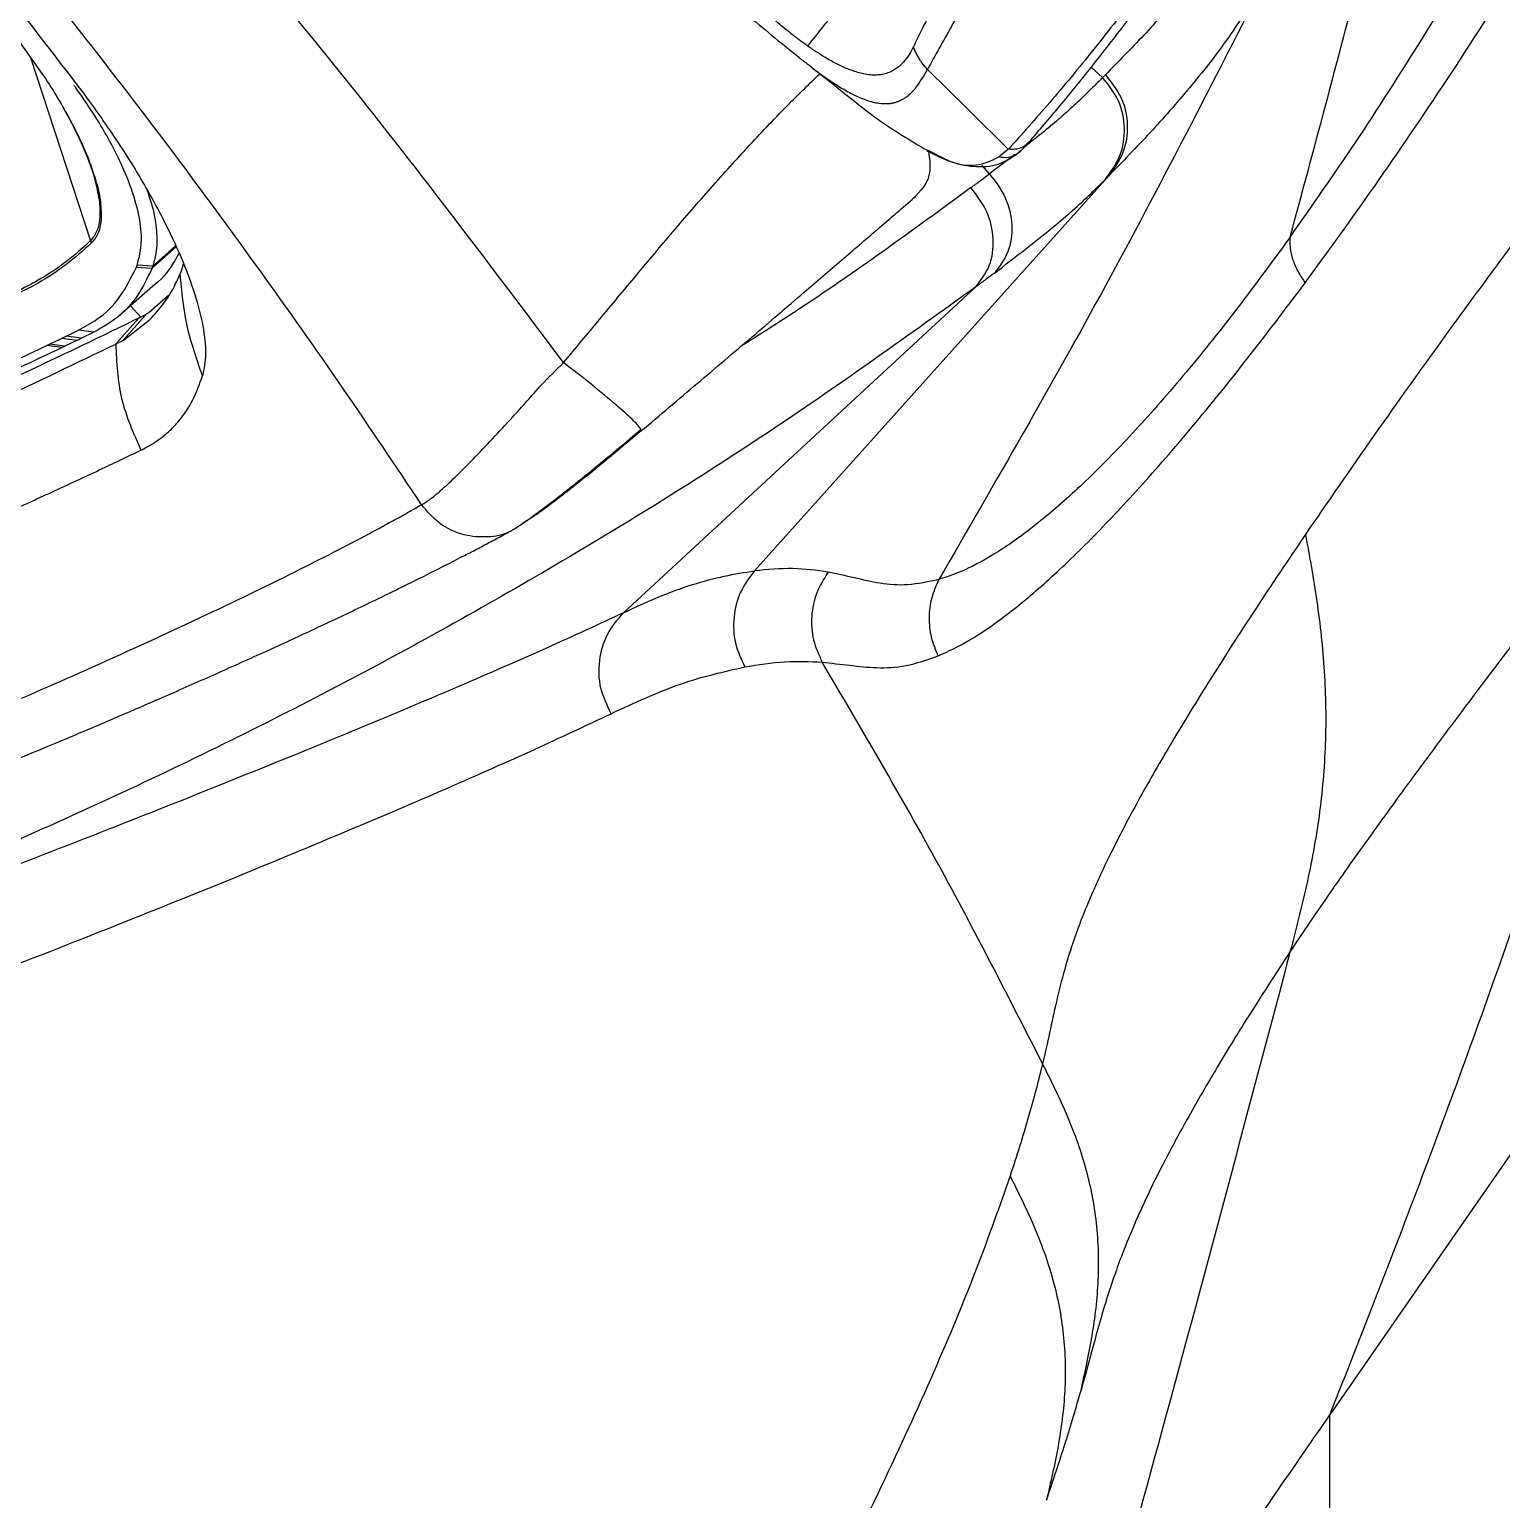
# Model space of a CAD drawing. Extents: x 939 to 1039, y 781 to 934.
# Drawn here: x 1026.654 to 1031.639, y 868.521 to 873.499 of the extents above; entities that cross this region are included whole.
import ezdxf

# ---------------------------------------------------------------- set-up
doc = ezdxf.new("R2010")
doc.units = 0
doc.header["$MEASUREMENT"] = 0
doc.layers.add('1', color=4, linetype='Continuous')

# ---------------------------------------------------------------- blocks, each defined once
blk = doc.blocks.new('Envoy')
at = {"layer": '1', "color": 3, "linetype": 'Continuous', "lineweight": 25}
for p, q in [((95.9639, 74.7704), (92.886, 70.3293)), ((87.9597, 74.2917), (88.048, 74.1679)), ((88.0041, 74.2295), (88.2068, 73.6089)), ((91.5959, 74.1969), (91.634, 74.1614)), ((91.634, 74.1614), (91.6434, 74.1708)), ((91.3555, 73.9118), (91.3861, 73.9442)), ((91.0403, 73.9165), (91.0626, 73.9054)), ((91.315, 73.9187), (91.2827, 73.8927)), ((91.6536, 73.8278), (90.4553, 72.4913)), ((91.2509, 73.8356), (91.226, 73.8638)), ((91.6536, 73.8278), (91.6435, 73.8176)), ((88.4152, 73.5163), (88.4965, 73.5884)), ((88.495, 73.5915), (88.4177, 73.5229)), ((88.516, 73.5104), (88.5216, 73.5305)), ((88.3623, 73.5196), (88.3648, 73.526)), ((88.3623, 73.5196), (88.4152, 73.5163)), ((88.4177, 73.5229), (88.3648, 73.526)), ((88.4152, 73.5163), (88.4177, 73.5229)), ((88.3045, 73.3556), (88.4178, 73.456)), ((90.0118, 72.3492), (91.2045, 73.4525)), ((88.377, 73.3503), (88.3425, 73.3892)), ((88.4715, 73.4237), (88.4051, 73.3661)), ((88.293, 73.2596), (88.3706, 73.3471)), ((88.3181, 73.2729), (88.4004, 73.3351)), ((88.377, 73.3503), (88.3706, 73.3471)), ((88.4051, 73.3661), (88.377, 73.3503)), ((88.1611, 73.2715), (88.1091, 73.2786)), ((88.1768, 73.279), (88.1247, 73.2861)), ((88.1611, 73.2715), (88.1768, 73.279)), ((88.2185, 73.2991), (88.1664, 73.3061)), ((88.2185, 73.2991), (88.1768, 73.279)), ((88.1108, 73.2474), (88.0587, 73.2545)), ((88.1204, 73.252), (88.0683, 73.2591)), ((88.1107, 73.2474), (88.1204, 73.252)), ((88.1611, 73.2715), (88.1204, 73.252)), ((88.2922, 73.2592), (88.293, 73.2596)), ((89.6857, 72.6618), (89.6699, 72.6519)), ((92.886, 70.3293), (92.4037, 69.6333)), ((92.4037, 66.7814), (92.4037, 69.6333))]:
    blk.add_line(p, q, dxfattribs=at)
at = {"layer": '1', "color": 3, "linetype": 'Continuous', "lineweight": 25, "flags": 128}
for points in [[(91.0409, 74.1894), (91.1778, 74.054), (91.3148, 73.9187)], [(88.3181, 73.273), (88.3916, 73.3558), (88.3963, 73.3612)]]:
    blk.add_lwpolyline(points, dxfattribs=at)
at = {"layer": '1', "color": 3, "linetype": 'Continuous', "lineweight": 25}
for centre, radius, start, end in [((88.0481, 74.1702), 0.00232, 174.1029, 269.3926), ((88.2265, 73.6147), 0.0205, 196.4483, 219.6217)]:
    blk.add_arc(centre, radius, start, end, dxfattribs=at)
for points, knots in [([(89.809, 73.1964), (89.5672, 73.5178), (89.0861, 74.1572), (88.3075, 75.0685), (87.5102, 75.9534), (86.6882, 76.8119), (85.853, 77.645), (85.0072, 78.4568), (84.1409, 79.2387), (83.2433, 79.9958), (82.6155, 80.4655), (82.2998, 80.7017)], [0, 0, 0, 0, 0.113392, 0.225638, 0.337341, 0.448782, 0.560233, 0.669481, 0.778832, 0.888788, 1, 1, 1, 1]), ([(89.328, 72.7152), (89.2397, 72.8472), (89.0613, 73.1138), (88.7803, 73.5116), (88.4858, 73.9122), (88.1769, 74.3146), (87.8627, 74.707), (87.4882, 75.1562), (87.0421, 75.6661), (86.5027, 76.2493), (85.999, 76.7651), (85.5506, 77.2057), (85.1753, 77.5621), (84.8055, 77.9012), (84.4419, 78.2231), (84.0738, 78.5375), (83.6188, 78.9116), (83.0729, 79.3368), (82.4454, 79.7963), (82.0222, 80.0809), (81.8136, 80.2212)], [0, 0, 0, 0, 0.044709, 0.090349, 0.13691, 0.18438, 0.232745, 0.277955, 0.348418, 0.422679, 0.500679, 0.550525, 0.598903, 0.645795, 0.691185, 0.735062, 0.781563, 0.856423, 0.929252, 1, 1, 1, 1]), ([(93.01, 78.1671), (92.9501, 78.0397), (92.83, 77.7846), (92.6421, 77.4061), (92.4506, 77.0303), (92.2554, 76.6591), (92.0587, 76.2928), (91.8787, 75.963), (91.7192, 75.6712), (91.5818, 75.4183), (91.4535, 75.1793), (91.338, 74.9579), (91.2355, 74.7566), (91.1451, 74.5756), (91.0651, 74.4114), (91.0171, 74.3139), (90.9932, 74.2652)], [0, 0, 0, 0, 0.082411, 0.164951, 0.247638, 0.330248, 0.412935, 0.496232, 0.559503, 0.622548, 0.685579, 0.749219, 0.81255, 0.875197, 0.937632, 1, 1, 1, 1]), ([(93.0409, 78.1526), (92.9824, 78.0214), (92.8652, 77.7587), (92.6838, 77.3674), (92.4996, 76.9787), (92.3121, 76.5948), (92.1226, 76.2169), (91.9482, 75.8782), (91.7926, 75.581), (91.6574, 75.3256), (91.5294, 75.0866), (91.4126, 74.8672), (91.306, 74.6691), (91.2094, 74.4918), (91.1207, 74.3317), (91.0675, 74.2368), (91.0409, 74.1894)], [0, 0, 0, 0, 0.082589, 0.165416, 0.24837, 0.331193, 0.414034, 0.497446, 0.560621, 0.623393, 0.686188, 0.749611, 0.812567, 0.875073, 0.937549, 1, 1, 1, 1]), ([(93.7969, 78.0727), (93.7291, 77.9317), (93.5936, 77.6503), (93.3898, 77.2348), (93.1851, 76.8274), (92.9785, 76.4303), (92.7689, 76.044), (92.5563, 75.6704), (92.3414, 75.3128), (92.1262, 74.9762), (91.9309, 74.6907), (91.7564, 74.4517), (91.603, 74.2539), (91.4531, 74.0727), (91.361, 73.97), (91.315, 73.9187)], [0, 0, 0, 0, 0.083388, 0.166545, 0.249267, 0.331862, 0.414655, 0.498053, 0.581912, 0.665729, 0.748938, 0.811246, 0.873759, 0.936869, 1, 1, 1, 1]), ([(91.3854, 73.9437), (91.4196, 73.9832), (91.4902, 74.0648), (91.6035, 74.2052), (91.718, 74.3527), (91.8451, 74.5234), (91.9822, 74.7156), (92.1263, 74.9268), (92.2562, 75.1243), (92.3707, 75.3041), (92.4735, 75.4698), (92.5709, 75.6303), (92.6693, 75.7959), (92.7883, 76.0003), (92.9289, 76.2481), (93.0901, 76.5407), (93.2473, 76.8339), (93.3694, 77.067), (93.4554, 77.2333), (93.5102, 77.34), (93.5631, 77.4437), (93.6213, 77.5584), (93.6921, 77.6989), (93.7756, 77.8658), (93.8354, 77.9866), (93.8658, 78.0481)], [0, 0, 0, 0, 0.049218, 0.101627, 0.150726, 0.196727, 0.260231, 0.317431, 0.36845, 0.413147, 0.451417, 0.488322, 0.526528, 0.565894, 0.626885, 0.690631, 0.754953, 0.812346, 0.835687, 0.857525, 0.877858, 0.899102, 0.927411, 0.96309, 1, 1, 1, 1]), ([(92.2692, 73.6216), (92.3424, 73.726), (92.4897, 73.936), (92.7187, 74.2934), (92.9521, 74.6799), (93.1888, 75.0954), (93.4273, 75.5358), (93.6664, 75.9982), (93.906, 76.479), (94.0634, 76.8081), (94.1429, 76.9741)], [0, 0, 0, 0, 0.117943, 0.237281, 0.358146, 0.481496, 0.607298, 0.73553, 0.866557, 1, 1, 1, 1]), ([(92.3203, 73.4669), (92.3981, 73.5739), (92.5547, 73.7891), (92.801, 74.1527), (93.0539, 74.5445), (93.3119, 74.9645), (93.5726, 75.4091), (93.8333, 75.8754), (94.0928, 76.3597), (94.2615, 76.6918), (94.3465, 76.8591)], [0, 0, 0, 0, 0.118902, 0.239083, 0.360597, 0.484317, 0.610121, 0.737916, 0.868011, 1, 1, 1, 1]), ([(92.2692, 73.6216), (92.3502, 73.9208), (92.51, 74.5115), (92.651, 75.1094), (92.7206, 75.4043)], [0, 0, 0, 0, 0.506631, 1, 1, 1, 1]), ([(87.5628, 74.8796), (87.6684, 74.7548), (87.8806, 74.5036), (88.0795, 74.2435), (88.1795, 74.1127)], [0, 0, 0, 0, 0.497117, 1, 1, 1, 1]), ([(94.0188, 74.899), (93.9106, 74.7611), (93.6936, 74.4846), (93.3823, 74.0792), (93.085, 73.6844), (92.8067, 73.3058), (92.5479, 72.9448), (92.3967, 72.7249), (92.321, 72.6149)], [0, 0, 0, 0, 0.16553, 0.331692, 0.498251, 0.665181, 0.832476, 1, 1, 1, 1]), ([(92.1186, 74.7474), (92.0842, 74.6943), (92.0154, 74.5879), (91.8981, 74.4426), (91.774, 74.3036), (91.6871, 74.2152), (91.6434, 74.1708)], [0, 0, 0, 0, 0.249669, 0.499958, 0.74891, 1, 1, 1, 1]), ([(90.315, 74.4744), (90.3663, 74.4298), (90.4449, 74.3615), (90.5493, 74.2754), (90.5998, 74.2352), (90.6216, 74.2179)], [0, 0, 0, 0, 0.5181857, 0.7926811, 1, 1, 1, 1]), ([(90.6357, 74.2681), (90.6311, 74.2713), (90.6229, 74.2771), (90.6105, 74.2862), (90.6026, 74.2921), (90.5977, 74.2959), (90.5957, 74.2974), (90.5881, 74.3032), (90.5722, 74.3156), (90.5456, 74.3372), (90.5071, 74.3698), (90.4636, 74.4087), (90.4205, 74.4492), (90.3847, 74.484), (90.3632, 74.5056), (90.3534, 74.5154)], [0, 0, 0, 0, 0.04653, 0.082492, 0.126139, 0.126892, 0.132434, 0.147446, 0.203767, 0.295541, 0.422901, 0.605359, 0.758854, 0.890319, 1, 1, 1, 1]), ([(90.6357, 74.2681), (90.663, 74.3023), (90.7118, 74.3634), (90.7621, 74.4273), (90.7843, 74.4554)], [0, 0, 0, 0, 0.559573, 1, 1, 1, 1]), ([(92.1726, 74.469), (91.9991, 74.13), (91.6521, 73.4517), (91.2706, 72.7919), (91.0798, 72.4619)], [0, 0, 0, 0, 0.499832, 1, 1, 1, 1]), ([(92.1678, 74.461), (92.1306, 74.4026), (92.0562, 74.2856), (91.9295, 74.1259), (91.7947, 73.9725), (91.7008, 73.8762), (91.6536, 73.8278)], [0, 0, 0, 0, 0.249965, 0.500342, 0.749186, 1, 1, 1, 1]), ([(90.9932, 74.2652), (90.9899, 74.2589), (90.9839, 74.2474), (90.9747, 74.2326), (90.9666, 74.2221), (90.9593, 74.2134), (90.9496, 74.2026), (90.9342, 74.1901), (90.9141, 74.1792), (90.8934, 74.1727), (90.8741, 74.1699), (90.8531, 74.1697), (90.8319, 74.1722), (90.8101, 74.1771), (90.7878, 74.184), (90.7603, 74.1946), (90.7264, 74.2111), (90.6837, 74.2353), (90.6532, 74.2561), (90.6357, 74.2681)], [0, 0, 0, 0, 0.065072, 0.117528, 0.164418, 0.192894, 0.228103, 0.305989, 0.387463, 0.446913, 0.503219, 0.552426, 0.610397, 0.654968, 0.698811, 0.752369, 0.824234, 0.898693, 1, 1, 1, 1]), ([(91.0409, 74.1894), (91.0348, 74.1961), (91.0264, 74.2053), (91.0102, 74.2292), (91.0006, 74.2494), (90.9932, 74.2652)], [0, 0, 0, 0, 0.361875, 0.502984, 1, 1, 1, 1]), ([(90.6216, 74.2179), (90.6263, 74.214), (90.6369, 74.2052), (90.6473, 74.1975), (90.6531, 74.1932)], [0, 0, 0, 0, 0.443188, 1, 1, 1, 1]), ([(90.6528, 74.1928), (90.6741, 74.1764), (90.7473, 74.1199), (90.8689, 74.0171), (90.9826, 73.9492), (91.0396, 73.9152)], [0, 0, 0, 0, 0.1695773, 0.5841569, 1, 1, 1, 1]), ([(90.6531, 74.1932), (90.6598, 74.1881), (90.6788, 74.1735), (90.7095, 74.1519), (90.748, 74.1269), (90.791, 74.1027), (90.8357, 74.0834), (90.8763, 74.0734), (90.9035, 74.0727), (90.9213, 74.075), (90.932, 74.0775), (90.9418, 74.0807), (90.9509, 74.0846), (90.9681, 74.0939), (90.9841, 74.1069), (90.9966, 74.1211), (91.0004, 74.1257), (91.0019, 74.1276), (91.0165, 74.1461), (91.0289, 74.168), (91.0409, 74.1894)], [0, 0, 0, 0, 0.032744, 0.093286, 0.152977, 0.228742, 0.320496, 0.40855, 0.491592, 0.523347, 0.554195, 0.584091, 0.612994, 0.640861, 0.758617, 0.794271, 0.802773, 0.809601, 0.814765, 1, 1, 1, 1]), ([(88.048, 74.1679), (88.0647, 74.1421), (88.0971, 74.0918), (88.1373, 74.0204), (88.1744, 73.9467), (88.2051, 73.8762), (88.2184, 73.832), (88.2244, 73.8125)], [0, 0, 0, 0, 0.200356, 0.390128, 0.568128, 0.809061, 1, 1, 1, 1]), ([(88.1568, 74.1276), (88.1563, 74.1283), (88.1554, 74.1295), (88.1539, 74.1317), (88.1527, 74.1332), (88.152, 74.1342)], [0, 0, 0, 0, 0.280534, 0.561109, 1, 1, 1, 1]), ([(88.3648, 73.526), (88.3717, 73.5522), (88.3837, 73.5974), (88.3744, 73.6874), (88.3508, 73.7748), (88.3135, 73.866), (88.2696, 73.9527), (88.2172, 74.041), (88.1769, 74.0988), (88.1568, 74.1276)], [0, 0, 0, 0, 0.218058, 0.37723, 0.536118, 0.657612, 0.779021, 0.889521, 1, 1, 1, 1]), ([(89.809, 73.1964), (89.8497, 73.2453), (89.9316, 73.3437), (90.0549, 73.492), (90.1797, 73.6406), (90.3071, 73.7881), (90.4386, 73.9334), (90.5616, 74.0633), (90.6422, 74.1416), (90.6762, 74.1746)], [0, 0, 0, 0, 0.146766, 0.295261, 0.443376, 0.591513, 0.740596, 0.890724, 1, 1, 1, 1]), ([(91.634, 74.1614), (91.6226, 74.1501), (91.5999, 74.1275), (91.5649, 74.0929), (91.5249, 74.0548), (91.4729, 74.0096), (91.4227, 73.9681), (91.3833, 73.9374), (91.3698, 73.9269)], [0, 0, 0, 0, 0.200754, 0.401883, 0.605959, 0.761157, 0.917867, 1, 1, 1, 1]), ([(91.6435, 73.8176), (91.6622, 73.8431), (91.6996, 73.8942), (91.7134, 73.9904), (91.6943, 74.0862), (91.6541, 74.1363), (91.634, 74.1614)], [0, 0, 0, 0, 0.249995, 0.499995, 0.749992, 1, 1, 1, 1]), ([(91.6434, 74.1708), (91.6635, 74.1458), (91.7036, 74.0959), (91.7228, 74.0004), (91.7093, 73.9044), (91.6722, 73.8533), (91.6536, 73.8278)], [0, 0, 0, 0, 0.25, 0.499999, 0.750002, 1, 1, 1, 1]), ([(88.1795, 74.1127), (88.2146, 74.0646), (88.2848, 73.9683), (88.3759, 73.8235), (88.4539, 73.6831), (88.5164, 73.55), (88.5623, 73.4273), (88.59, 73.318), (88.6002, 73.2232), (88.5909, 73.1758), (88.5862, 73.1519)], [0, 0, 0, 0, 0.124279, 0.248247, 0.372115, 0.496164, 0.620695, 0.746002, 0.872376, 1, 1, 1, 1]), ([(88.1128, 74.0623), (88.1272, 74.0362), (88.1588, 73.9789), (88.1939, 73.8975), (88.2156, 73.8418), (88.2206, 73.8183), (88.2207, 73.8182)], [0, 0, 0, 0, 0.294598, 0.646032, 0.997664, 1, 1, 1, 1]), ([(91.3848, 73.9443), (91.3802, 73.9392), (91.3696, 73.9272), (91.3447, 73.9178), (91.3247, 73.9184), (91.315, 73.9188)], [0, 0, 0, 0, 0.274756, 0.647274, 1, 1, 1, 1]), ([(91.0451, 73.9111), (91.0479, 73.888), (91.0569, 73.8155), (91.018, 73.7776), (90.9916, 73.7518)], [0, 0, 0, 0, 0.318466, 1, 1, 1, 1]), ([(91.039, 73.9139), (91.0637, 73.9014), (91.1157, 73.8749), (91.1988, 73.8568), (91.2868, 73.8621), (91.3322, 73.895), (91.3558, 73.912)], [0, 0, 0, 0, 0.215866, 0.455013, 0.71792, 1, 1, 1, 1]), ([(91.0626, 73.9054), (91.0798, 73.8961), (91.1321, 73.8681), (91.2103, 73.8583), (91.2583, 73.8812), (91.2827, 73.8927)], [0, 0, 0, 0, 0.196023, 0.592266, 1, 1, 1, 1]), ([(91.3367, 73.901), (91.3357, 73.9002), (91.3101, 73.8802), (91.2799, 73.8575), (91.2509, 73.8356)], [0, 0, 0, 0, 0.038198, 1, 1, 1, 1]), ([(91.2827, 73.8927), (91.293, 73.8918), (91.3144, 73.8898), (91.3402, 73.898), (91.3509, 73.9093), (91.3547, 73.9132)], [0, 0, 0, 0, 0.380978, 0.786058, 1, 1, 1, 1]), ([(91.1883, 73.7888), (91.1987, 73.7966), (91.2197, 73.8121), (91.2405, 73.8278), (91.2509, 73.8356)], [0, 0, 0, 0, 0.499739, 1, 1, 1, 1]), ([(91.2509, 73.8356), (91.271, 73.8094), (91.311, 73.757), (91.3317, 73.6611), (91.3203, 73.5681), (91.2851, 73.5223), (91.2675, 73.4994)], [0, 0, 0, 0, 0.2499985, 0.4999989, 0.7500025, 1, 1, 1, 1]), ([(88.2207, 73.8182), (88.2266, 73.7943), (88.2384, 73.7463), (88.2402, 73.6881), (88.2313, 73.64), (88.215, 73.6193), (88.2068, 73.6089)], [0, 0, 0, 0, 0.248551, 0.49894, 0.749444, 1, 1, 1, 1]), ([(88.2244, 73.8125), (88.2256, 73.8089), (88.2345, 73.7819), (88.2417, 73.7382), (88.2447, 73.6825), (88.2361, 73.6344), (88.2194, 73.6129), (88.2107, 73.6016)], [0, 0, 0, 0, 0.0343409, 0.2582416, 0.4892188, 0.7336517, 1, 1, 1, 1]), ([(88.3982, 73.7801), (88.4043, 73.7624), (88.4203, 73.7155), (88.4313, 73.6493), (88.4335, 73.5792), (88.4231, 73.5422), (88.4177, 73.5229)], [0, 0, 0, 0, 0.156271, 0.413597, 0.693941, 1, 1, 1, 1]), ([(91.1883, 73.7888), (90.9928, 73.6457), (90.7385, 73.4593), (90.4695, 73.2892), (90.4072, 73.2498)], [0, 0, 0, 0, 0.76855, 1, 1, 1, 1]), ([(91.2045, 73.4525), (91.2221, 73.4753), (91.2572, 73.5211), (91.2687, 73.6142), (91.2481, 73.7101), (91.2082, 73.7626), (91.1883, 73.7888)], [0, 0, 0, 0, 0.249999, 0.499999, 0.75, 1, 1, 1, 1]), ([(91.2675, 73.4994), (91.3037, 73.5271), (91.375, 73.5815), (91.4617, 73.6511), (91.5349, 73.7127), (91.5896, 73.7635), (91.6254, 73.7994), (91.6435, 73.8176)], [0, 0, 0, 0, 0.169234, 0.333053, 0.495777, 0.745024, 1, 1, 1, 1]), ([(90.0714, 72.9649), (90.1351, 73.0187), (90.2608, 73.1251), (90.4448, 73.2817), (90.6073, 73.4206), (90.7487, 73.5419), (90.8704, 73.6466), (90.9541, 73.7187), (90.997, 73.7558), (91.0011, 73.7594)], [0, 0, 0, 0, 0.202094, 0.399435, 0.588621, 0.72549, 0.857937, 0.986383, 1, 1, 1, 1]), ([(88.2068, 73.6089), (88.1855, 73.5892), (88.1605, 73.5661), (88.1156, 73.531), (88.0498, 73.4833), (87.9774, 73.4468), (87.9264, 73.4212)], [0, 0, 0, 0, 0.268602, 0.314799, 0.517091, 1, 1, 1, 1]), ([(88.2107, 73.6016), (88.1822, 73.5762), (88.1277, 73.5274), (88.0336, 73.4655), (87.9644, 73.4317), (87.9298, 73.4148)], [0, 0, 0, 0, 0.352702, 0.676088, 1, 1, 1, 1]), ([(92.2692, 73.6216), (92.2045, 73.5334), (92.0757, 73.3576), (91.8935, 73.1332), (91.7229, 72.9404), (91.5657, 72.7818), (91.4224, 72.6557), (91.2937, 72.5617), (91.1782, 72.4954), (91.1127, 72.4731), (91.0798, 72.4619)], [0, 0, 0, 0, 0.124981, 0.249199, 0.373187, 0.497273, 0.621682, 0.746766, 0.872807, 1, 1, 1, 1]), ([(92.3203, 73.4669), (92.3116, 73.48), (92.2942, 73.506), (92.2776, 73.546), (92.268, 73.5853), (92.2688, 73.6095), (92.2692, 73.6216)], [0, 0, 0, 0, 0.250007, 0.500005, 0.750004, 1, 1, 1, 1]), ([(88.5063, 73.5674), (88.5001, 73.5557), (88.4774, 73.5128), (88.4455, 73.4747), (88.4172, 73.4555), (88.4171, 73.4554)], [0, 0, 0, 0, 0.271335, 0.995984, 1, 1, 1, 1]), ([(88.1664, 73.3061), (88.1878, 73.3178), (88.2423, 73.3477), (88.3113, 73.4157), (88.3452, 73.4849), (88.3623, 73.5196)], [0, 0, 0, 0, 0.242733, 0.619617, 1, 1, 1, 1]), ([(88.4152, 73.5162), (88.4001, 73.4844), (88.3702, 73.4214), (88.3044, 73.3488), (88.2469, 73.3155), (88.2185, 73.2991)], [0, 0, 0, 0, 0.341507, 0.674545, 1, 1, 1, 1]), ([(88.4004, 73.3351), (88.4172, 73.3527), (88.4489, 73.3861), (88.4852, 73.4412), (88.5026, 73.4789), (88.5106, 73.4964)], [0, 0, 0, 0, 0.375796, 0.709446, 1, 1, 1, 1]), ([(88.5106, 73.4964), (88.5117, 73.499), (88.5136, 73.5036), (88.5152, 73.5083), (88.516, 73.5104)], [0, 0, 0, 0, 0.5599896, 1, 1, 1, 1]), ([(88.5862, 73.1519), (88.5664, 73.2082), (88.5268, 73.3208), (88.516, 73.4378), (88.5106, 73.4964)], [0, 0, 0, 0, 0.500009, 1, 1, 1, 1]), ([(91.2675, 73.4994), (91.257, 73.4916), (91.2361, 73.4759), (91.215, 73.4603), (91.2045, 73.4525)], [0, 0, 0, 0, 0.501003, 1, 1, 1, 1]), ([(91.2045, 73.4525), (90.9784, 73.2902), (90.5261, 72.9657), (89.8102, 72.5201), (89.0674, 72.1052), (88.2956, 71.724), (87.4955, 71.3766), (86.6699, 71.0606), (86.0969, 70.8786), (85.8104, 70.7877)], [0, 0, 0, 0, 0.142857, 0.285714, 0.428571, 0.571429, 0.714286, 0.857143, 1, 1, 1, 1]), ([(91.0771, 72.2031), (91.1113, 72.219), (91.1795, 72.2507), (91.2992, 72.3324), (91.4329, 72.4422), (91.582, 72.5836), (91.7459, 72.7563), (91.9242, 72.9611), (92.1154, 73.1953), (92.2518, 73.3762), (92.3203, 73.4669)], [0, 0, 0, 0, 0.126514, 0.252318, 0.377423, 0.501971, 0.626223, 0.750375, 0.874776, 1, 1, 1, 1]), ([(88.3706, 73.3471), (88.2889, 73.3074), (88.123, 73.2268), (87.8463, 73.0972), (87.5429, 72.9592), (87.2098, 72.8121), (86.8463, 72.6563), (86.4569, 72.4944), (85.9973, 72.3089), (85.4647, 72.1007), (84.8503, 71.8683), (84.2136, 71.6339), (83.7653, 71.4737), (83.543, 71.3943)], [0, 0, 0, 0, 0.073434, 0.149042, 0.226912, 0.307125, 0.389668, 0.474472, 0.55786, 0.670736, 0.782355, 0.892082, 1, 1, 1, 1]), ([(88.0683, 73.2591), (88.074, 73.2618), (88.0876, 73.2683), (88.1012, 73.2748), (88.1091, 73.2786)], [0, 0, 0, 0, 0.414709, 1, 1, 1, 1]), ([(88.1091, 73.2786), (88.1111, 73.2795), (88.1163, 73.282), (88.1215, 73.2845), (88.1247, 73.2861)], [0, 0, 0, 0, 0.379012, 1, 1, 1, 1]), ([(88.1247, 73.2861), (88.1303, 73.2887), (88.14, 73.2934), (88.1539, 73.3001), (88.1622, 73.3041), (88.1664, 73.3061)], [0, 0, 0, 0, 0.397883, 0.698942, 1, 1, 1, 1]), ([(83.4686, 71.3108), (83.5911, 71.3544), (83.959, 71.4856), (84.5441, 71.6987), (85.2091, 71.9476), (85.834, 72.1895), (86.4154, 72.423), (86.9533, 72.6483), (87.446, 72.8637), (87.8984, 73.0695), (88.161, 73.196), (88.2922, 73.2592)], [0, 0, 0, 0, 0.059169, 0.177623, 0.296079, 0.414529, 0.53298, 0.649693, 0.766504, 0.883304, 1, 1, 1, 1]), ([(87.441, 72.9697), (87.4678, 72.9817), (87.602, 73.0418), (87.8132, 73.1383), (87.9829, 73.2186), (88.0587, 73.2545)], [0, 0, 0, 0, 0.121464, 0.607373, 1, 1, 1, 1]), ([(88.1108, 73.2474), (88.0145, 73.2019), (87.8209, 73.1103), (87.6023, 73.0119), (87.4924, 72.9624)], [0, 0, 0, 0, 0.496775, 1, 1, 1, 1]), ([(88.0587, 73.2545), (88.0603, 73.2552), (88.0635, 73.2568), (88.0667, 73.2583), (88.0683, 73.2591)], [0, 0, 0, 0, 0.499976, 1, 1, 1, 1]), ([(88.2922, 73.2592), (88.2951, 73.1969), (88.3009, 73.0725), (88.3522, 72.9576), (88.3778, 72.9001)], [0, 0, 0, 0, 0.5, 1, 1, 1, 1]), ([(88.293, 73.2596), (88.2959, 73.261), (88.3006, 73.2634), (88.3072, 73.2668), (88.3127, 73.2699), (88.3163, 73.2719), (88.3181, 73.273)], [0, 0, 0, 0, 0.339999, 0.559997, 0.78, 1, 1, 1, 1]), ([(89.328, 72.7152), (89.3376, 72.721), (89.3571, 72.7328), (89.398, 72.7673), (89.447, 72.8133), (89.5037, 72.8705), (89.5671, 72.937), (89.6282, 73.0034), (89.6847, 73.0651), (89.7394, 73.1287), (89.7834, 73.1715), (89.809, 73.1964)], [0, 0, 0, 0, 0.116643, 0.237292, 0.357908, 0.478913, 0.6008, 0.723382, 0.804958, 0.886401, 1, 1, 1, 1]), ([(90.0702, 72.9644), (90.0711, 72.9666), (90.0729, 72.9713), (90.044, 73.0022), (89.9882, 73.0526), (89.9067, 73.1205), (89.8407, 73.1718), (89.809, 73.1964)], [0, 0, 0, 0, 0.176397, 0.36688, 0.563711, 0.790716, 1, 1, 1, 1]), ([(88.3778, 72.9001), (88.381, 72.9017), (88.3906, 72.9064), (88.4088, 72.9164), (88.4324, 72.9312), (88.4554, 72.9485), (88.4753, 72.966), (88.492, 72.9827), (88.5203, 73.0149), (88.5559, 73.0672), (88.5761, 73.1237), (88.5862, 73.1519)], [0, 0, 0, 0, 0.0309256, 0.0935947, 0.184896, 0.2821113, 0.356172, 0.4287589, 0.499868, 0.7501074, 1, 1, 1, 1]), ([(89.6293, 72.626), (89.6381, 72.6312), (89.6559, 72.6417), (89.6962, 72.6698), (89.7455, 72.7063), (89.8026, 72.7503), (89.8651, 72.7999), (89.9231, 72.847), (89.9735, 72.8886), (90.0203, 72.9276), (90.0526, 72.9547), (90.071, 72.9701)], [0, 0, 0, 0, 0.121174, 0.246289, 0.371789, 0.497515, 0.622471, 0.744632, 0.823219, 0.899215, 1, 1, 1, 1]), ([(90.0702, 72.9644), (90.0589, 72.9549), (90.0323, 72.9324), (89.9919, 72.8985), (89.9434, 72.8581), (89.8922, 72.8162), (89.838, 72.7729), (89.7879, 72.7339), (89.7445, 72.7014), (89.7082, 72.6754), (89.6931, 72.6663), (89.6857, 72.6618)], [0, 0, 0, 0, 0.071253, 0.168663, 0.254148, 0.375587, 0.497423, 0.621783, 0.747829, 0.875772, 1, 1, 1, 1]), ([(86.1943, 71.964), (86.3325, 72.0184), (86.6083, 72.1269), (86.8986, 72.2457), (87.087, 72.3243), (87.1623, 72.3559), (87.2213, 72.3809), (87.2712, 72.4021), (87.3381, 72.4306), (87.4177, 72.4648), (87.5074, 72.5036), (87.6046, 72.546), (87.7125, 72.5936), (87.8038, 72.6343), (87.8745, 72.6661), (87.9212, 72.6872), (87.9652, 72.7073), (88.0072, 72.7264), (88.047, 72.7447), (88.104, 72.771), (88.1739, 72.8035), (88.2528, 72.8405), (88.3195, 72.8722), (88.3595, 72.8913), (88.3778, 72.9001)], [0, 0, 0, 0, 0.159638, 0.318415, 0.359826, 0.401157, 0.416576, 0.437531, 0.46746, 0.506317, 0.545814, 0.591526, 0.643402, 0.701391, 0.726608, 0.750159, 0.77286, 0.794715, 0.815726, 0.835897, 0.885812, 0.929774, 0.967826, 1, 1, 1, 1]), ([(93.5535, 72.9259), (93.4694, 72.8193), (93.3008, 72.6058), (93.0608, 72.2947), (92.8518, 72.0186), (92.6731, 71.7776), (92.523, 71.5707), (92.3844, 71.3749), (92.3079, 71.2605), (92.2696, 71.2033)], [0, 0, 0, 0, 0.165519, 0.331679, 0.498238, 0.623405, 0.748834, 0.874353, 1, 1, 1, 1]), ([(92.4037, 69.6333), (92.513, 69.9116), (92.7298, 70.4634), (93.0289, 71.2921), (93.3052, 72.111), (93.4713, 72.656), (93.5535, 72.9259)], [0, 0, 0, 0, 0.256944, 0.509441, 0.757114, 1, 1, 1, 1]), ([(86.6109, 71.5094), (86.7613, 71.5671), (87.0621, 71.6824), (87.4767, 71.8494), (87.8636, 72.0115), (88.2336, 72.1734), (88.5829, 72.3336), (88.8931, 72.4836), (89.0822, 72.5809), (89.1786, 72.6325), (89.2047, 72.6466), (89.2304, 72.6606), (89.2557, 72.6745), (89.2809, 72.6885), (89.305, 72.702), (89.3206, 72.711), (89.328, 72.7152)], [0, 0, 0, 0, 0.125105, 0.2502101, 0.3753183, 0.5004309, 0.6405595, 0.7807052, 0.9040849, 0.917936, 0.9317917, 0.9456274, 0.959395, 0.9731852, 0.9873096, 1, 1, 1, 1]), ([(89.6291, 72.6265), (89.6281, 72.6258), (89.6056, 72.6116), (89.5504, 72.6033), (89.4677, 72.6091), (89.3859, 72.6467), (89.3467, 72.6931), (89.328, 72.7152)], [0, 0, 0, 0, 0.010616, 0.239565, 0.476796, 0.74989, 1, 1, 1, 1]), ([(85.888, 71.0596), (85.976, 71.0912), (86.1652, 71.1594), (86.4367, 71.2593), (86.6993, 71.3574), (86.9336, 71.4463), (87.1415, 71.5264), (87.3133, 71.5935), (87.4541, 71.6492), (87.5678, 71.6945), (87.6684, 71.735), (87.7569, 71.771), (87.8396, 71.8047), (87.9327, 71.8431), (88.0442, 71.8894), (88.1761, 71.9448), (88.3202, 72.0063), (88.475, 72.0733), (88.6386, 72.1455), (88.8014, 72.2189), (88.9617, 72.2927), (89.1177, 72.3664), (89.255, 72.433), (89.3741, 72.4925), (89.4485, 72.5305), (89.4966, 72.5555), (89.5192, 72.5673), (89.5416, 72.5791), (89.5639, 72.5909), (89.5864, 72.6029), (89.608, 72.6145), (89.6222, 72.6222), (89.6289, 72.6258)], [0, 0, 0, 0, 0.051244, 0.110301, 0.165018, 0.215385, 0.261402, 0.303072, 0.332764, 0.359773, 0.384098, 0.405739, 0.425036, 0.445919, 0.47641, 0.511284, 0.55054, 0.594182, 0.642212, 0.694632, 0.744388, 0.797542, 0.854094, 0.893282, 0.93395, 0.943286, 0.952689, 0.962136, 0.971613, 0.98125, 0.991199, 1, 1, 1, 1]), ([(92.321, 72.6149), (92.2627, 72.5284), (92.1461, 72.3554), (91.9961, 72.1215), (91.8658, 71.9088), (91.7572, 71.7197), (91.6697, 71.554), (91.5976, 71.4012), (91.5427, 71.2637), (91.5037, 71.1404), (91.4766, 71.031), (91.455, 70.9282), (91.4389, 70.8578), (91.4309, 70.8226)], [0, 0, 0, 0, 0.083698, 0.167344, 0.250919, 0.334442, 0.417942, 0.501356, 0.60129, 0.701132, 0.800934, 0.90057, 1, 1, 1, 1]), ([(92.321, 72.6149), (92.3346, 72.5398), (92.3624, 72.3863), (92.3884, 72.1493), (92.3923, 71.9053), (92.3709, 71.6622), (92.3277, 71.428), (92.2886, 71.2771), (92.2696, 71.2033)], [0, 0, 0, 0, 0.160728, 0.328533, 0.500115, 0.671634, 0.839322, 1, 1, 1, 1]), ([(90.0118, 72.3492), (90.0521, 72.3681), (90.133, 72.406), (90.2458, 72.4468), (90.3545, 72.4753), (90.4217, 72.486), (90.4553, 72.4913)], [0, 0, 0, 0, 0.248325, 0.498225, 0.748637, 1, 1, 1, 1]), ([(90.4553, 72.4913), (90.4379, 72.468), (90.4031, 72.4214), (90.382, 72.335), (90.3853, 72.2459), (90.4101, 72.1927), (90.4224, 72.1661)], [0, 0, 0, 0, 0.249996, 0.499994, 0.749993, 1, 1, 1, 1]), ([(90.7051, 72.4873), (90.6654, 72.4927), (90.5858, 72.5036), (90.499, 72.4954), (90.4553, 72.4913)], [0, 0, 0, 0, 0.497923, 1, 1, 1, 1]), ([(90.7051, 72.4873), (90.6906, 72.4645), (90.6616, 72.4188), (90.6457, 72.3381), (90.6506, 72.256), (90.6732, 72.2069), (90.6845, 72.1823)], [0, 0, 0, 0, 0.249995, 0.499995, 0.749997, 1, 1, 1, 1]), ([(91.0798, 72.4619), (91.0438, 72.4543), (90.9711, 72.4389), (90.879, 72.4476), (90.7923, 72.4682), (90.7344, 72.4809), (90.7051, 72.4873)], [0, 0, 0, 0, 0.240809, 0.4872022, 0.7409723, 1, 1, 1, 1]), ([(91.0798, 72.4619), (91.0705, 72.4416), (91.0521, 72.401), (91.0443, 72.3335), (91.0507, 72.2656), (91.0683, 72.2239), (91.0771, 72.2031)], [0, 0, 0, 0, 0.250001, 0.500001, 0.750001, 1, 1, 1, 1]), ([(90.0118, 72.3492), (89.9275, 72.3102), (89.759, 72.2322), (89.4584, 72.1011), (89.1219, 71.9592), (88.7454, 71.8054), (88.3297, 71.6398), (87.8744, 71.4624), (87.3802, 71.2737), (86.8468, 71.0736), (86.2782, 70.8637), (85.8689, 70.7155), (85.6641, 70.6414)], [0, 0, 0, 0, 0.099743, 0.199501, 0.29929, 0.399122, 0.499015, 0.598986, 0.699055, 0.799237, 0.899545, 1, 1, 1, 1]), ([(89.9699, 72.0077), (89.9563, 72.0361), (89.929, 72.0928), (89.9265, 72.1882), (89.9519, 72.2793), (89.9918, 72.3259), (90.0118, 72.3492)], [0, 0, 0, 0, 0.25, 0.499998, 0.749996, 1, 1, 1, 1]), ([(90.4224, 72.1661), (90.4681, 72.1734), (90.559, 72.1878), (90.6428, 72.1841), (90.6845, 72.1823)], [0, 0, 0, 0, 0.5018719, 1, 1, 1, 1]), ([(90.6845, 72.1823), (90.7155, 72.1787), (90.7772, 72.1716), (90.8685, 72.1614), (90.9648, 72.1649), (91.0398, 72.1904), (91.0771, 72.2031)], [0, 0, 0, 0, 0.254908, 0.507599, 0.755568, 1, 1, 1, 1]), ([(91.4309, 70.8226), (91.3154, 71.0485), (91.0803, 71.5086), (90.818, 71.9551), (90.6845, 72.1823)], [0, 0, 0, 0, 0.4910259, 1, 1, 1, 1]), ([(89.9699, 72.0077), (90.0495, 72.0446), (90.2094, 72.1186), (90.3512, 72.1502), (90.4224, 72.1661)], [0, 0, 0, 0, 0.4979697, 1, 1, 1, 1]), ([(85.6487, 70.2943), (85.8522, 70.3682), (86.2591, 70.5157), (86.8242, 70.7253), (87.3542, 70.9253), (87.8451, 71.1143), (88.2974, 71.2922), (88.7105, 71.4586), (89.0846, 71.6136), (89.4192, 71.7567), (89.7181, 71.8892), (89.886, 71.9682), (89.9699, 72.0077)], [0, 0, 0, 0, 0.100467, 0.200771, 0.300938, 0.400986, 0.500935, 0.600809, 0.700633, 0.800426, 0.900208, 1, 1, 1, 1]), ([(92.2696, 71.2033), (92.1383, 70.7085), (91.8741, 69.7123), (91.5985, 68.7201), (91.4598, 68.2208)], [0, 0, 0, 0, 0.496697, 1, 1, 1, 1]), ([(92.2696, 71.2033), (92.224, 71.1333), (92.133, 70.9932), (92.0197, 70.8081), (91.9228, 70.641), (91.8431, 70.4931), (91.7786, 70.3622), (91.7188, 70.2273), (91.6686, 70.094), (91.6279, 69.9623), (91.5949, 69.8397), (91.5723, 69.7574), (91.561, 69.7163)], [0, 0, 0, 0, 0.083695, 0.167339, 0.250919, 0.334447, 0.417953, 0.501374, 0.626271, 0.751057, 0.875688, 1, 1, 1, 1]), ([(91.4309, 70.8226), (91.4159, 70.7631), (91.3858, 70.644), (91.3425, 70.5096), (91.3208, 70.4425)], [0, 0, 0, 0, 0.500022, 1, 1, 1, 1]), ([(91.561, 69.7163), (91.5745, 69.7774), (91.6016, 69.9007), (91.6241, 70.0903), (91.6186, 70.2832), (91.5812, 70.4727), (91.5157, 70.6528), (91.459, 70.7663), (91.4309, 70.8226)], [0, 0, 0, 0, 0.1644349, 0.3320981, 0.5008911, 0.6692457, 0.8360172, 1, 1, 1, 1]), ([(91.3208, 70.4425), (91.2847, 70.3398), (91.2127, 70.1344), (91.0662, 69.7825), (90.8901, 69.3973), (90.6813, 68.9753), (90.44, 68.5172), (90.1665, 68.0233), (89.8609, 67.4944), (89.5239, 66.9314), (89.1564, 66.3357), (88.7586, 65.7077), (88.3338, 65.0512), (88.0269, 64.5888), (87.8735, 64.3576)], [0, 0, 0, 0, 0.083361, 0.166699, 0.250038, 0.333385, 0.416738, 0.500085, 0.583416, 0.666739, 0.750061, 0.83338, 0.916694, 1, 1, 1, 1]), ([(91.3208, 70.4425), (91.3487, 70.3863), (91.4051, 70.2731), (91.4699, 70.0939), (91.5064, 69.9057), (91.5105, 69.7145), (91.4864, 69.527), (91.458, 69.4052), (91.444, 69.3449)], [0, 0, 0, 0, 0.164164, 0.330919, 0.499134, 0.667775, 0.835397, 1, 1, 1, 1]), ([(91.444, 69.3449), (91.4661, 69.4106), (91.5104, 69.5419), (91.5442, 69.6582), (91.561, 69.7163)], [0, 0, 0, 0, 0.499979, 1, 1, 1, 1]), ([(91.4598, 68.2208), (91.4639, 68.2286), (91.472, 68.2443), (91.4962, 68.2848), (91.528, 68.3359), (91.5721, 68.405), (91.631, 68.4956), (91.7048, 68.6074), (91.7878, 68.7318), (91.8784, 68.8664), (91.9748, 69.0088), (92.0951, 69.1853), (92.2379, 69.3936), (92.3487, 69.5538), (92.4037, 69.6333)], [0, 0, 0, 0, 0.051776, 0.103087, 0.154853, 0.210762, 0.286178, 0.366981, 0.449386, 0.535876, 0.626011, 0.715169, 0.858637, 1, 1, 1, 1])]:
    blk.add_open_spline(points, degree=3, knots=knots, dxfattribs=at)

msp = doc.modelspace()

# ---------------------------------------------------------------- block references
at = {"layer": '1'}
msp.add_blockref('Envoy', (938.6538, 799.1744), dxfattribs=at)

doc.saveas('drawing.dxf')
